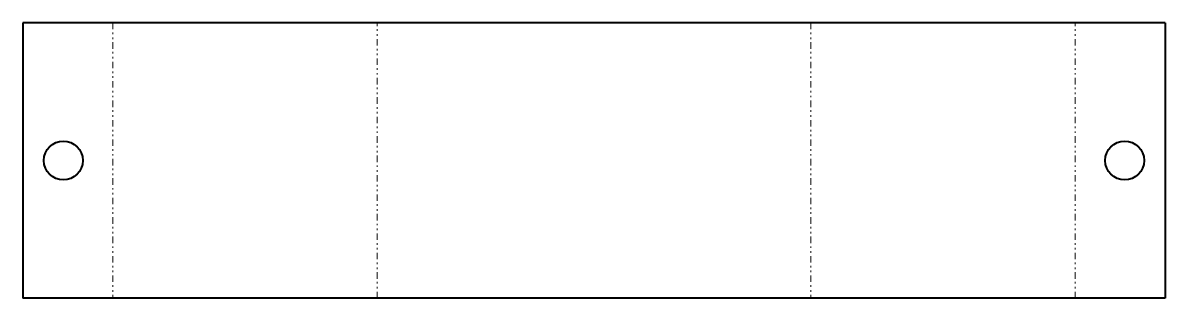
# Model space of a CAD drawing. Header units: millimetres. Extents: x 0 to 705, y 0 to 170.
import ezdxf

# ---------------------------------------------------------------- set-up
doc = ezdxf.new("R2010")
doc.units = ezdxf.units.MM
doc.linetypes.add('K5LT_BASIC', pattern=[0])
doc.linetypes.add('K5LT_CHAIN_LINE_WITH_2_POINTS', pattern=[12, 4, -2, 1, -2, 1, -2])

msp = doc.modelspace()

# ---------------------------------------------------------------- linework, layer by layer
at = {"color": 7, "linetype": 'K5LT_BASIC', "lineweight": 40}
for p, q in [((47.71, 170), (0, 170)), ((0, 170), (0, 0)), ((63.42, 170), (47.71, 170)), ((210.65, 170), (63.42, 170)), ((226.36, 170), (210.65, 170)), ((478.36, 170), (226.36, 170)), ((494.06, 170), (478.36, 170)), ((641.29, 170), (494.06, 170)), ((657, 170), (641.29, 170)), ((704.71, 170), (657, 170)), ((704.71, 170), (704.71, 0)), ((47.71, 0), (0, 0)), ((63.42, 0), (47.71, 0)), ((210.65, 0), (63.42, 0)), ((226.36, 0), (210.65, 0)), ((478.36, 0), (226.36, 0)), ((494.06, 0), (478.36, 0)), ((641.29, 0), (494.06, 0)), ((657, 0), (641.29, 0)), ((704.71, 0), (657, 0))]:
    msp.add_line(p, q, dxfattribs=at)
at = {"color": 7, "linetype": 'K5LT_CHAIN_LINE_WITH_2_POINTS', "lineweight": 18}
for p, q in [((55.57, 170), (55.57, 0)), ((218.5, 0), (218.5, 170)), ((486.21, 170), (486.21, 0)), ((649.15, 0), (649.15, 170))]:
    msp.add_line(p, q, dxfattribs=at)
at = {"color": 7, "linetype": 'K5LT_BASIC', "lineweight": 40}
for centre in [(25, 85), (679.71, 85)]:
    msp.add_circle(centre, 12, dxfattribs=at)

doc.saveas('drawing.dxf')
